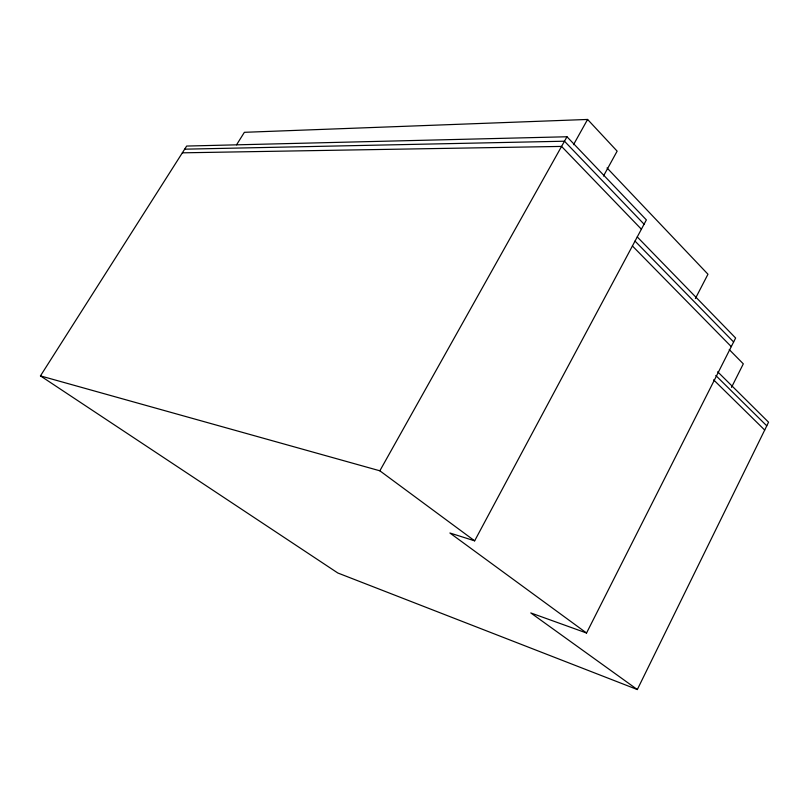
<?xml version="1.0" encoding="UTF-8"?>
<svg xmlns="http://www.w3.org/2000/svg" width="809" height="809" viewBox="0 0 809 809"><rect width="100%" height="100%" fill="white"/><g stroke="black" fill="none" stroke-linecap="round" stroke-linejoin="round"><path stroke-width="1.21" d="M637.249 236.926L735.624 338.02L586.545 633.012L449.895 533L474.65 540.837L646.371 219.906L566.978 136.761L186.657 146.055L40.45 375.892L337.818 572.994L637.32 689.551L768.55 422.207L717.684 371.786M731.508 387.39L743.309 363.858L729.222 349.559M695.396 298.521L707.966 274.231L607.043 167.948M603.463 176.059L617.136 151.141L587.597 119.449L244.379 132.312L236.541 144.831M573.5 144.71L587.597 119.449M40.45 375.892L379.846 470.798L566.978 136.761M184.664 149.18L564.48 141.211L644.075 224.194M182.349 152.83L561.567 146.419L641.385 229.21M586.545 633.012L530.785 612.929L637.32 689.551M379.846 470.798L474.65 540.837M713.609 379.846L764.697 430.054M715.803 375.507L766.77 425.827M632.405 245.966L731.275 346.626M635.014 241.092L733.621 341.985"/></g></svg>
